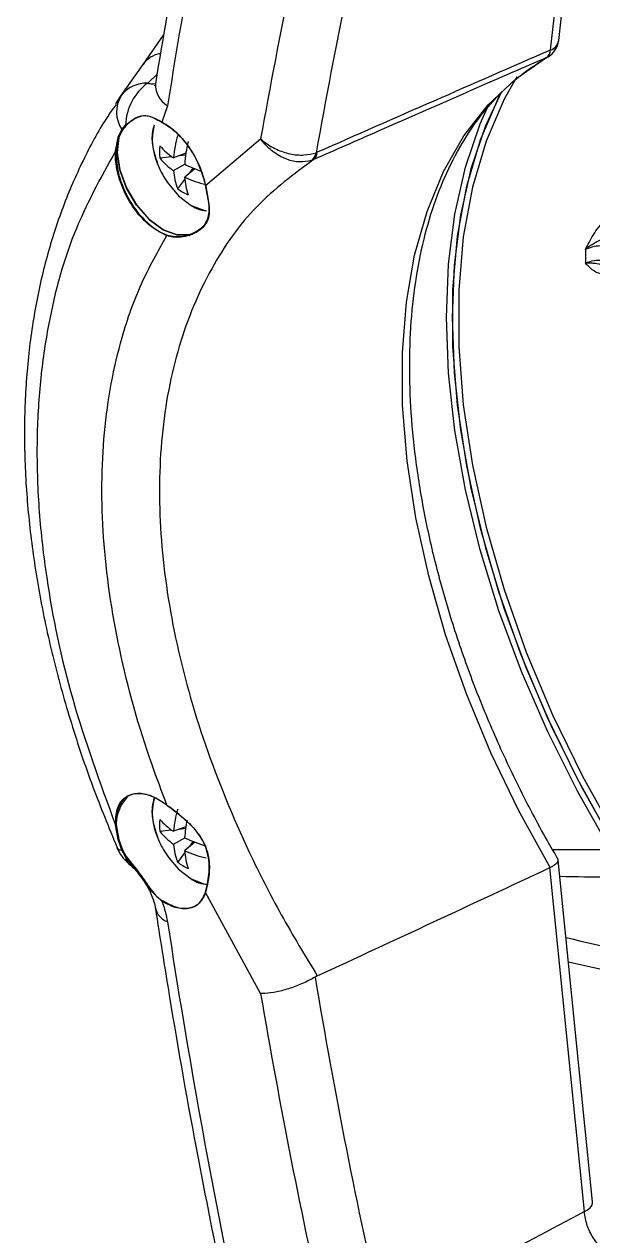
# Model space of a CAD drawing. Extents: x 7 to 113, y 1 to 87.
# Drawn here: x 9.888 to 11.215, y 2.91 to 5.739 of the extents above; entities that cross this region are included whole.
import ezdxf

# ---------------------------------------------------------------- set-up
doc = ezdxf.new("R2010")
doc.units = 0
doc.header["$MEASUREMENT"] = 0
doc.layers.add('OBJECT', color=7, linetype='CONTINUOUS')

msp = doc.modelspace()

# ---------------------------------------------------------------- linework, layer by layer
at = {"layer": 'OBJECT'}
for p, q in [((11.1161, 5.6791), (11.1708, 6.1616)), ((11.1353, 5.701), (11.1868, 6.1563)), ((10.1653, 5.6454), (10.2134, 5.7134)), ((11.107, 5.6615), (11.1104, 5.6632)), ((10.1143, 5.5725), (10.1653, 5.6454)), ((10.1981, 5.623), (10.1762, 5.602)), ((10.1332, 5.5997), (10.1097, 5.5661)), ((10.1021, 5.5532), (10.1143, 5.5725)), ((10.2224, 5.5491), (10.2093, 5.5105)), ((10.1074, 5.4753), (10.1159, 5.4931)), ((10.1174, 5.4926), (10.1089, 5.4749)), ((10.1159, 5.4931), (10.1245, 5.5037)), ((10.1258, 5.503), (10.1174, 5.4926)), ((10.1011, 5.4429), (10.1073, 5.475)), ((10.1088, 5.4746), (10.1026, 5.4429)), ((10.1074, 5.4753), (10.1073, 5.475)), ((10.1088, 5.4746), (10.1089, 5.4749)), ((10.311, 5.363), (10.4397, 5.4719)), ((10.2653, 5.4381), (10.2365, 5.4273)), ((10.2508, 5.4327), (10.2647, 5.4343)), ((10.5691, 5.4392), (10.5716, 5.4402)), ((10.2046, 5.4272), (10.232, 5.4305)), ((10.2365, 5.3974), (10.2625, 5.4124)), ((10.5633, 5.4231), (10.5583, 5.4212)), ((10.2464, 5.3548), (10.2629, 5.3769)), ((10.2862, 5.4019), (10.2625, 5.3824)), ((10.2743, 5.3921), (10.2826, 5.4033)), ((10.3085, 5.3729), (10.3087, 5.3723)), ((10.309, 5.3722), (10.3088, 5.3728)), ((10.309, 5.3722), (10.311, 5.363)), ((10.3159, 5.3395), (10.311, 5.3635)), ((10.311, 5.363), (10.316, 5.3387)), ((10.3156, 5.339), (10.3157, 5.3387)), ((10.3161, 5.3383), (10.316, 5.3387)), ((10.2734, 5.2476), (10.2733, 5.2475)), ((10.2733, 5.246), (10.2734, 5.246)), ((10.1073, 3.8355), (10.1011, 3.8694)), ((10.1026, 3.8695), (10.1088, 3.8358)), ((10.2046, 3.8546), (10.232, 3.8578)), ((10.2653, 3.8654), (10.2365, 3.8547)), ((10.2508, 3.86), (10.2647, 3.8617)), ((10.273, 3.8727), (10.2731, 3.8726)), ((10.2734, 3.873), (10.2733, 3.8731)), ((10.1073, 3.8355), (10.1074, 3.8352)), ((10.1159, 3.811), (10.1074, 3.8352)), ((10.1089, 3.8355), (10.1088, 3.8358)), ((10.1089, 3.8355), (10.1174, 3.8114)), ((10.2365, 3.8247), (10.2625, 3.8397)), ((10.2862, 3.8293), (10.2625, 3.8097)), ((10.2743, 3.8194), (10.2826, 3.8307)), ((10.1245, 3.795), (10.1159, 3.811)), ((10.1174, 3.8114), (10.1258, 3.7957)), ((10.2464, 3.7821), (10.2629, 3.8042)), ((11.1146, 3.7698), (11.1156, 3.7703)), ((11.1951, 2.9665), (11.1146, 3.7698)), ((11.2143, 2.9891), (11.1343, 3.7875)), ((10.3087, 3.7064), (10.3086, 3.706)), ((10.309, 3.7067), (10.3108, 3.7118)), ((10.311, 3.7115), (10.309, 3.7056)), ((10.311, 3.7126), (10.3159, 3.7318)), ((10.316, 3.7309), (10.311, 3.7115)), ((10.4397, 3.4761), (10.311, 3.7115)), ((10.3157, 3.7319), (10.3156, 3.7316)), ((10.316, 3.7309), (10.3161, 3.7312)), ((10.3088, 3.7052), (10.309, 3.7056)), ((10.572, 3.517), (10.5668, 3.5142)), ((11.2144, 2.9884), (11.2143, 2.9891))]:
    msp.add_line(p, q, dxfattribs=at)
at = {"layer": 'OBJECT', "flags": 128}
for points in [[(11.1156, 3.7703), (11.0426, 3.9026), (10.9772, 4.0381), (10.92, 4.1754), (10.8714, 4.3134), (10.8319, 4.4509), (10.8019, 4.5867), (10.7815, 4.7197), (10.771, 4.8486), (10.7704, 4.9724), (10.7798, 5.0899), (10.7991, 5.2002), (10.8281, 5.3023), (10.8665, 5.3953), (10.9141, 5.4784), (10.9704, 5.5509), (11.0349, 5.6121), (11.107, 5.6615)], [(11.0374, 5.6167), (11.0079, 5.5639), (10.9659, 5.4664), (10.934, 5.3589), (10.9127, 5.2425), (10.9019, 5.1182), (10.9019, 4.9871), (10.9127, 4.8504), (10.934, 4.7094), (10.9659, 4.5652), (11.0079, 4.4191), (11.0596, 4.2726), (11.1207, 4.1269), (11.1906, 3.9832), (11.2686, 3.843)], [(11.0016, 5.5816), (10.9644, 5.5018), (10.9305, 5.4018), (10.9061, 5.2932), (10.8914, 5.177), (10.8865, 5.0541), (10.8914, 4.9256), (10.9061, 4.7924), (10.9305, 4.6556), (10.9644, 4.5165), (11.0075, 4.376), (11.0595, 4.2354), (11.1199, 4.0958), (11.1882, 3.9583), (11.2639, 3.8241)], [(11.2573, 3.8362), (11.1788, 3.9773), (11.1085, 4.1218), (11.0471, 4.2684), (10.995, 4.4158), (10.9527, 4.5626), (10.9207, 4.7077), (10.8992, 4.8496), (10.8884, 4.9871), (10.8884, 5.1189), (10.8992, 5.244), (10.9207, 5.361), (10.9527, 5.4691), (10.995, 5.5672), (11.003, 5.5826)], [(11.2556, 3.8128), (11.179, 3.9482), (11.1097, 4.0869), (11.0486, 4.2279), (10.9959, 4.3698), (10.9522, 4.5117), (10.9179, 4.6522), (10.8931, 4.7903), (10.8782, 4.9248), (10.8732, 5.0546), (10.8782, 5.1787), (10.8931, 5.2959), (10.9179, 5.4055), (10.9522, 5.5063), (10.9722, 5.5518)], [(10.1089, 5.4749), (10.1049, 5.4397), (10.111, 5.3991), (10.1267, 5.3569), (10.1503, 5.3172), (10.1797, 5.2836), (10.212, 5.2595), (10.2443, 5.2471), (10.2734, 5.2476)], [(10.2733, 5.2475), (10.2442, 5.2471), (10.212, 5.2595), (10.1797, 5.2836), (10.1503, 5.317), (10.1267, 5.3567), (10.1111, 5.3989), (10.1049, 5.4394), (10.1088, 5.4746)], [(10.1985, 5.4149), (10.2015, 5.4076), (10.2033, 5.4036)], [(10.2253, 5.3655), (10.2481, 5.3388), (10.2777, 5.316)], [(10.3087, 5.3731), (10.3086, 5.373), (10.3086, 5.373), (10.3085, 5.3729), (10.3086, 5.3729), (10.3086, 5.3728), (10.3087, 5.3728), (10.3088, 5.3728)], [(10.311, 5.363), (10.3109, 5.3631), (10.3108, 5.3631), (10.3107, 5.3632), (10.3107, 5.3632), (10.3108, 5.3633), (10.3108, 5.3634), (10.3109, 5.3634), (10.311, 5.3635)], [(10.2777, 5.316), (10.3073, 5.3047), (10.3124, 5.3039)], [(10.1985, 3.8422), (10.2015, 3.835), (10.2033, 3.8309)], [(10.2253, 3.7928), (10.2481, 3.7661), (10.2777, 3.7434)], [(10.2777, 3.7434), (10.3073, 3.732), (10.3124, 3.7313)], [(11.1951, 2.9665), (11.2027, 2.9707), (11.2086, 2.9756), (11.2125, 2.9808), (11.2143, 2.9862), (11.2144, 2.9884)]]:
    msp.add_lwpolyline(points, dxfattribs=at)
at = {"layer": 'OBJECT'}
for centre, radius, start, end in [((11.0856, 5.7066), 0.05, 299.7859, 353.537), ((11.1068, 5.7065), 0.029, 288.7251, 348.9198), ((10.2162, 5.609), 0.0626, 99.8318, 144.4141), ((11.0937, 5.6795), 0.0224, 306.4856, 358.8191), ((10.1736, 5.5275), 0.0745, 88.0369, 142.7981), ((10.2531, 5.4988), 0.1287, 126.734, 177.8203), ((10.2506, 5.5979), 0.0564, 177.6388, 240.0278), ((10.1778, 5.5342), 0.0742, 148.8682, 213.5556), ((10.117, 5.4937), 0.00117, 209.9348, 290.1158), ((10.1256, 5.5042), 0.00116, 202.8771, 281.3284), ((10.3227, 5.47), 0.1358, 165.8071, 203.9457), ((10.2098, 5.5104), 0.000466, 167.2766, 299.5295), ((10.1083, 5.4759), 0.00132, 221.3377, 290.863), ((10.1084, 5.4762), 0.00132, 221.1769, 290.0612), ((10.484, 5.4072), 0.2484, 163.1046, 175.3403), ((10.5747, 5.3914), 0.3129, 166.334, 176.1651), ((10.1019, 5.4443), 0.00161, 242.033, 294.0548), ((10.3439, 5.4412), 0.14, 174.2686, 185.7314), ((10.3212, 5.5567), 0.1546, 221.0265, 236.7738), ((10.5417, 5.4433), 0.0277, 306.8606, 351.4412), ((10.5487, 5.4408), 0.0229, 309.4993, 358.5703), ((10.4045, 5.4944), 0.2208, 204.276, 215.7186), ((10.3152, 5.5135), 0.1403, 217.9559, 235.8746), ((10.3957, 5.6821), 0.3009, 243.7243, 251.257), ((10.3765, 5.4075), 0.1404, 184.1283, 202.0453), ((10.3687, 5.6069), 0.2484, 244.6624, 256.8975), ((10.4169, 5.3911), 0.1547, 183.2293, 198.9752), ((10.3282, 5.4684), 0.14, 234.2715, 245.7338), ((10.3089, 5.3724), 0.00025, 208.0366, 280.6704), ((10.1191, 5.3158), 0.1983, 6.7637, 16.8264), ((10.1192, 5.3158), 0.1981, 6.8721, 16.6603), ((10.3161, 5.339), 0.000486, 119.6909, 182.9693), ((10.3161, 5.3392), 0.000493, 198.8181, 262.9511), ((10.3162, 5.3388), 0.000498, 198.7557, 262.7575), ((10.2225, 5.2458), 0.00135, 124.3888, 185.3961), ((10.2741, 5.2468), 0.00114, 138.2243, 224.5033), ((10.2742, 5.2468), 0.00115, 139.1756, 224.5819), ((12.7642, 5.1972), 1.5667, 179.4233, 180.5767), ((10.1982, 3.8694), 0.0956, 137.2485, 200.7848), ((10.198, 3.8695), 0.0953, 137.217, 200.6617), ((10.3227, 3.8973), 0.1358, 165.8071, 203.9456), ((10.2214, 3.9156), 0.000302, 161.9124, 298.6176), ((10.484, 3.8345), 0.2483, 163.1042, 175.3404), ((10.3439, 3.8686), 0.14, 174.2684, 185.7316), ((10.3212, 3.984), 0.1546, 221.0266, 236.7746), ((10.5676, 3.8195), 0.3058, 168.5315, 176.2207), ((10.1018, 3.8708), 0.00147, 243.2069, 300.5889), ((10.3152, 3.9409), 0.1403, 217.9551, 235.8754), ((10.2613, 3.8847), 0.0167, 314.4182, 315.974), ((10.2818, 3.8646), 0.012, 135.2363, 137.1934), ((10.2668, 3.8793), 0.00914, 313.2595, 316.1124), ((10.1078, 3.8372), 0.00177, 255.897, 305.7709), ((10.1079, 3.8369), 0.00178, 256.1593, 305.3191), ((10.4045, 3.9217), 0.2208, 204.276, 215.7186), ((10.3765, 3.8348), 0.1404, 184.1279, 202.0458), ((10.4004, 4.1206), 0.3129, 243.8367, 253.6678), ((10.196, 3.8563), 0.1, 203.1474, 230.057), ((10.115, 3.8239), 0.0129, 212.2322, 274.1945), ((10.116, 3.8134), 0.00245, 269.5512, 304.9574), ((10.1241, 3.7973), 0.00238, 280.8197, 317.0187), ((10.1465, 3.796), 0.022, 182.709, 228.4857), ((10.3687, 4.0342), 0.2483, 244.6616, 256.8984), ((10.4169, 3.8184), 0.1547, 183.2289, 198.9756), ((10.3281, 3.8957), 0.1399, 234.268, 245.7374), ((10.3093, 3.7061), 0.000655, 120.3973, 157.7259), ((10.3095, 3.7061), 0.000771, 161.3122, 228.8064), ((10.2256, 3.7431), 0.091, 336.1483, 353.0819), ((10.2255, 3.7431), 0.0911, 336.4399, 352.8878), ((10.3114, 3.712), 0.000668, 122.3933, 233.869), ((10.3162, 3.7315), 0.000615, 173.8507, 249.7711), ((10.3162, 3.7317), 0.000482, 114.0039, 162.6877), ((10.3163, 3.7318), 0.000615, 174.4035, 250.0942), ((10.2109, 3.6915), 0.00159, 122.8555, 176.7935), ((10.3093, 3.7058), 0.000778, 161.0755, 228.4144), ((10.2366, 3.6849), 0.0436, 193.1485, 251.0629)]:
    msp.add_arc(centre, radius, start, end, dxfattribs=at)
for centre, major_axis, ratio, start_param, end_param in [((20.8735, 12.6023), (8.6782, 15.0549), 0.435892, 2.22419, 2.288638), ((24.0988, 10.7404), (11.7585, 13.1395), 0.561291, 2.348868, 2.402736), ((24.1598, 10.6853), (11.7075, 13.0528), 0.561109, 2.349484, 2.404274), ((11.0955, 4.924), (10.7401, 4.7129), 0.058267, 1.543316, 1.594013), ((10.916, 4.5905), (10.5578, 4.9562), 0.070939, 4.646524, 4.6979), ((13.0598, 5.1966), (3.5048, 0.8364), 0.337357, 4.053846, 4.131752), ((20.8735, 12.6023), (5.5041, 16.751), 0.560269, 2.306716, 2.371164), ((15.4648, 5.7019), (5.4469, 1.2998), 0.337357, 3.722623, 3.804527), ((24.1598, 10.7051), (8.654, 14.9534), 0.719689, 2.425419, 2.481145), ((24.0988, 10.7404), (8.7039, 15.04), 0.71887, 2.42727, 2.481138), ((-18.5117, -9.1601), (41.2178, 19.304), 0.050051, 5.477163, 5.493517)]:
    msp.add_ellipse(centre, major_axis=major_axis, ratio=ratio, start_param=start_param, end_param=end_param, dxfattribs=at)
for points, knots in [([(10.4104, 6.5691), (10.4776, 6.5809), (10.6121, 6.6045), (10.8262, 6.5985), (11.0457, 6.5621), (11.2685, 6.491), (11.4912, 6.3879), (11.7102, 6.2544), (11.9224, 6.0914), (12.1258, 5.9028), (12.3056, 5.7045), (12.463, 5.505), (12.5524, 5.3728), (12.5971, 5.3067)], [0, 0, 0, 0, 0.0947289, 0.1897538, 0.2844742, 0.3792526, 0.4743386, 0.5691143, 0.6628629, 0.7569108, 0.8506657, 0.9253324, 1, 1, 1, 1]), ([(10.3596, 6.5041), (10.3462, 6.4375), (10.3074, 6.2445), (10.251, 5.9424), (10.2124, 5.7097), (10.1942, 5.6003)], [0, 0, 0, 0, 0.217961, 0.63241, 1, 1, 1, 1]), ([(12.497, 5.2365), (12.4426, 5.3168), (12.3337, 5.4777), (12.1535, 5.6961), (11.963, 5.8941), (11.7623, 6.0664), (11.5546, 6.212), (11.3432, 6.3284), (11.1306, 6.4131), (10.92, 6.4673), (10.7248, 6.4887), (10.5464, 6.4847), (10.4405, 6.4644), (10.3875, 6.4543)], [0, 0, 0, 0, 0.0941084, 0.1885081, 0.2826058, 0.3767764, 0.4712531, 0.5654204, 0.6584643, 0.7518055, 0.8448573, 0.9224279, 1, 1, 1, 1]), ([(10.6884, 6.3065), (10.7366, 6.3045), (10.833, 6.3005), (10.983, 6.2733), (11.136, 6.23), (11.2896, 6.1694), (11.4412, 6.0931), (11.5912, 6.0013), (11.7399, 5.8934), (11.893, 5.7637), (12.0486, 5.6122), (12.1503, 5.493), (12.2014, 5.4331)], [0, 0, 0, 0, 0.095398, 0.1907956, 0.2889546, 0.3871132, 0.4825164, 0.5779195, 0.6761073, 0.7742954, 0.8866037, 1, 1, 1, 1]), ([(10.7575, 6.2346), (10.7782, 6.2346), (10.8374, 6.2346), (10.9383, 6.2218), (11.059, 6.1972), (11.1812, 6.1604), (11.3036, 6.1124), (11.4253, 6.0534), (11.546, 5.9837), (11.6655, 5.9037), (11.7834, 5.8134), (11.8993, 5.7133), (12.0123, 5.6036), (12.1108, 5.4987), (12.1697, 5.4273), (12.1936, 5.3983)], [0, 0, 0, 0, 0.044901, 0.127873, 0.210549, 0.292984, 0.3752, 0.456609, 0.537595, 0.618668, 0.699864, 0.781207, 0.862702, 0.944336, 1, 1, 1, 1]), ([(11.107, 5.6615), (11.0808, 5.6501), (10.9497, 5.5928), (10.7685, 5.5134), (10.6135, 5.4452), (10.5633, 5.4231)], [0, 0, 0, 0, 0.144675, 0.723377, 1, 1, 1, 1]), ([(11.134, 3.7891), (11.1254, 3.8039), (11.0929, 3.8597), (11.0411, 3.9588), (10.9816, 4.0866), (10.9294, 4.2159), (10.8849, 4.3455), (10.8484, 4.4744), (10.8201, 4.6015), (10.8003, 4.7259), (10.789, 4.8466), (10.7863, 4.9626), (10.7922, 5.073), (10.8065, 5.1771), (10.829, 5.2739), (10.8596, 5.3629), (10.8978, 5.4434), (10.9434, 5.515), (10.9963, 5.5771), (11.052, 5.6268), (11.0923, 5.6519), (11.1104, 5.6632)], [0, 0, 0, 0, 0.019886, 0.074866, 0.129851, 0.18482, 0.239767, 0.294684, 0.349565, 0.404404, 0.459198, 0.513946, 0.568657, 0.623349, 0.678044, 0.732792, 0.787672, 0.842793, 0.89828, 0.954239, 1, 1, 1, 1]), ([(10.1762, 5.602), (10.1775, 5.6014), (10.1837, 5.599), (10.1895, 5.5999), (10.1941, 5.6006)], [0, 0, 0, 0, 0.221639, 1, 1, 1, 1]), ([(10.1942, 5.6003), (10.1942, 5.6002), (10.1939, 5.5966), (10.1924, 5.5947), (10.1933, 5.5959), (10.1934, 5.5961)], [0, 0, 0, 0, 0.021162, 0.881994, 1, 1, 1, 1]), ([(10.1026, 5.5519), (10.0965, 5.5435), (10.0685, 5.505), (10.0272, 5.4277), (9.9795, 5.3205), (9.9417, 5.205), (9.9134, 5.0829), (9.8953, 4.9551), (9.8874, 4.8227), (9.8896, 4.6861), (9.9018, 4.5456), (9.9238, 4.4016), (9.9554, 4.2551), (9.9967, 4.1071), (10.0457, 3.9607), (10.0853, 3.8643), (10.1046, 3.8172)], [0, 0, 0, 0, 0.020814, 0.095124, 0.16998, 0.245233, 0.32071, 0.396205, 0.471354, 0.546427, 0.622074, 0.698098, 0.774374, 0.850763, 0.927114, 1, 1, 1, 1]), ([(10.1245, 5.5037), (10.1351, 5.512), (10.1538, 5.5266), (10.1789, 5.5268), (10.1948, 5.5181), (10.2073, 5.5116), (10.2093, 5.5105)], [0, 0, 0, 0, 0.353797, 0.623722, 0.940059, 1, 1, 1, 1]), ([(10.21, 5.5101), (10.1998, 5.5157), (10.1806, 5.5262), (10.1578, 5.5254), (10.1368, 5.5132), (10.1278, 5.5049), (10.1258, 5.503)], [0, 0, 0, 0, 0.352536, 0.661543, 0.924398, 1, 1, 1, 1]), ([(10.1911, 5.5032), (10.1893, 5.4968), (10.1848, 5.4804), (10.1872, 5.4497), (10.1951, 5.4262), (10.1989, 5.415)], [0, 0, 0, 0, 0.252427, 0.644871, 1, 1, 1, 1]), ([(10.2093, 5.5105), (10.2213, 5.5029), (10.2453, 5.4875), (10.2769, 5.4485), (10.2983, 5.4085), (10.3059, 5.3827), (10.3088, 5.3728)], [0, 0, 0, 0, 0.275398, 0.550788, 0.82642, 1, 1, 1, 1]), ([(10.3088, 5.3732), (10.3038, 5.389), (10.2937, 5.4207), (10.266, 5.4639), (10.2367, 5.4941), (10.2174, 5.5056), (10.21, 5.5101)], [0, 0, 0, 0, 0.276327, 0.552666, 0.828652, 1, 1, 1, 1]), ([(10.4397, 5.4719), (10.4398, 5.4718), (10.4425, 5.4693), (10.4533, 5.4599), (10.4757, 5.4462), (10.5081, 5.4355), (10.5411, 5.4322), (10.5598, 5.4369), (10.5691, 5.4392)], [0, 0, 0, 0, 0.003161, 0.081419, 0.314069, 0.543809, 0.771874, 1, 1, 1, 1]), ([(10.5583, 5.4212), (10.5493, 5.4193), (10.5312, 5.4155), (10.5003, 5.4225), (10.4709, 5.4382), (10.4512, 5.4565), (10.4421, 5.4686), (10.4398, 5.4718), (10.4397, 5.4719)], [0, 0, 0, 0, 0.22823, 0.4564, 0.686137, 0.918665, 0.996838, 1, 1, 1, 1]), ([(10.1011, 5.4429), (10.0665, 5.3806), (9.9963, 5.2544), (9.9454, 5.0605), (9.9224, 4.8893), (9.9159, 4.7485), (9.9212, 4.601), (9.9433, 4.407), (9.994, 4.1624), (10.0651, 3.9679), (10.1011, 3.8694)], [0, 0, 0, 0, 0.1583078, 0.3203927, 0.4074998, 0.494607, 0.5842284, 0.6738497, 0.8349381, 1, 1, 1, 1]), ([(10.2211, 5.2456), (10.2091, 5.2515), (10.1849, 5.2631), (10.1509, 5.2979), (10.1233, 5.341), (10.1053, 5.3888), (10.1005, 5.4232), (10.1011, 5.4402), (10.1011, 5.4429)], [0, 0, 0, 0, 0.192554, 0.385108, 0.577706, 0.770473, 0.963486, 1, 1, 1, 1]), ([(10.1026, 5.4429), (10.103, 5.428), (10.104, 5.3984), (10.1206, 5.3502), (10.1463, 5.306), (10.1792, 5.2703), (10.2056, 5.2531), (10.2196, 5.2477), (10.2217, 5.2469)], [0, 0, 0, 0, 0.193231, 0.386467, 0.579539, 0.772364, 0.965005, 1, 1, 1, 1]), ([(10.5633, 5.4231), (10.5173, 5.389), (10.4252, 5.3207), (10.3194, 5.1717), (10.2439, 4.9913), (10.2035, 4.7818), (10.2012, 4.5514), (10.2352, 4.3077), (10.3056, 4.0566), (10.3946, 3.8391), (10.4861, 3.659), (10.5433, 3.5643), (10.572, 3.517)], [0, 0, 0, 0, 0.106943, 0.213881, 0.324028, 0.434172, 0.543513, 0.652855, 0.761837, 0.870824, 0.935412, 1, 1, 1, 1]), ([(10.2734, 5.2476), (10.2847, 5.253), (10.307, 5.2636), (10.3205, 5.291), (10.32, 5.3162), (10.317, 5.3335), (10.316, 5.3391)], [0, 0, 0, 0, 0.307575, 0.605515, 0.870212, 1, 1, 1, 1]), ([(10.3161, 5.3383), (10.3183, 5.3252), (10.3227, 5.2989), (10.3132, 5.2705), (10.2923, 5.2532), (10.2776, 5.2476), (10.2734, 5.246)], [0, 0, 0, 0, 0.309279, 0.616002, 0.891249, 1, 1, 1, 1]), ([(10.2788, 5.3151), (10.2842, 5.3122), (10.2954, 5.306), (10.3066, 5.3048), (10.3123, 5.3042)], [0, 0, 0, 0, 0.484576, 1, 1, 1, 1]), ([(11.1976, 5.213), (11.1976, 5.2131), (11.2004, 5.2186), (11.2093, 5.2365), (11.224, 5.2609), (11.2447, 5.2836), (11.2572, 5.2912), (11.2635, 5.2951)], [0, 0, 0, 0, 0.002801, 0.172014, 0.557121, 0.77845, 1, 1, 1, 1]), ([(10.2211, 3.9157), (10.2093, 3.9471), (10.1633, 4.0687), (10.1049, 4.2805), (10.0666, 4.5427), (10.069, 4.789), (10.1053, 4.9848), (10.1589, 5.1359), (10.2004, 5.2091), (10.2211, 5.2456)], [0, 0, 0, 0, 0.062217, 0.241055, 0.419891, 0.59818, 0.776471, 0.888235, 1, 1, 1, 1]), ([(10.2733, 5.246), (10.2603, 5.2431), (10.2426, 5.2392), (10.2257, 5.2443), (10.2211, 5.2456)], [0, 0, 0, 0, 0.729925, 1, 1, 1, 1]), ([(10.2217, 5.2469), (10.2344, 5.2445), (10.2519, 5.2412), (10.2687, 5.2462), (10.2733, 5.2475)], [0, 0, 0, 0, 0.730795, 1, 1, 1, 1]), ([(11.2831, 5.2563), (11.2785, 5.2548), (11.2685, 5.2514), (11.2457, 5.2411), (11.224, 5.2316), (11.2062, 5.22), (11.2004, 5.2155), (11.1976, 5.2131), (11.1976, 5.213)], [0, 0, 0, 0, 0.152595, 0.335214, 0.766582, 0.880805, 0.996724, 1, 1, 1, 1]), ([(11.2786, 5.2124), (11.2733, 5.2148), (11.2628, 5.2197), (11.2428, 5.2225), (11.2224, 5.2214), (11.2071, 5.2175), (11.1997, 5.214), (11.1976, 5.213)], [0, 0, 0, 0, 0.2274708, 0.4548545, 0.6822369, 0.909583, 1, 1, 1, 1]), ([(11.1976, 5.1814), (11.1997, 5.1823), (11.2071, 5.1854), (11.2224, 5.1887), (11.2428, 5.189), (11.2628, 5.1855), (11.2733, 5.1805), (11.2786, 5.1779)], [0, 0, 0, 0, 0.090606, 0.317989, 0.545362, 0.772689, 1, 1, 1, 1]), ([(11.1976, 5.1814), (11.1976, 5.1815), (11.2004, 5.1817), (11.2062, 5.182), (11.224, 5.1815), (11.2416, 5.1765), (11.2558, 5.1742), (11.2572, 5.174)], [0, 0, 0, 0, 0.004609, 0.167679, 0.328362, 0.935193, 1, 1, 1, 1]), ([(11.2635, 5.1603), (11.2572, 5.1582), (11.2447, 5.1539), (11.224, 5.1575), (11.2093, 5.1688), (11.2004, 5.1784), (11.1976, 5.1814), (11.1976, 5.1814)], [0, 0, 0, 0, 0.2215503, 0.4428786, 0.8279855, 0.9972015, 1, 1, 1, 1]), ([(10.1011, 3.8694), (10.1016, 3.8823), (10.1026, 3.908), (10.1193, 3.9334), (10.1452, 3.9453), (10.1784, 3.9414), (10.2049, 3.9279), (10.219, 3.9173), (10.2211, 3.9157)], [0, 0, 0, 0, 0.19324, 0.386487, 0.579566, 0.772391, 0.965025, 1, 1, 1, 1]), ([(10.2217, 3.9154), (10.2097, 3.9234), (10.1858, 3.9392), (10.1519, 3.9451), (10.1246, 3.9364), (10.1067, 3.9132), (10.1019, 3.8877), (10.1025, 3.872), (10.1026, 3.8695)], [0, 0, 0, 0, 0.192566, 0.38513, 0.577737, 0.770506, 0.963514, 1, 1, 1, 1]), ([(10.1916, 3.933), (10.1896, 3.9258), (10.1849, 3.9087), (10.1872, 3.8771), (10.1951, 3.8535), (10.1989, 3.8424)], [0, 0, 0, 0, 0.275271, 0.655719, 1, 1, 1, 1]), ([(10.2211, 3.9157), (10.2341, 3.9061), (10.2518, 3.893), (10.2688, 3.8772), (10.2733, 3.8731)], [0, 0, 0, 0, 0.7368921, 1, 1, 1, 1]), ([(10.2733, 3.873), (10.2605, 3.8842), (10.2429, 3.8994), (10.2262, 3.912), (10.2217, 3.9154)], [0, 0, 0, 0, 0.728741, 1, 1, 1, 1]), ([(10.2734, 3.873), (10.2849, 3.8603), (10.3073, 3.8356), (10.3209, 3.7904), (10.3203, 3.7548), (10.3172, 3.7372), (10.3161, 3.7312)], [0, 0, 0, 0, 0.308984, 0.604097, 0.866163, 1, 1, 1, 1]), ([(10.316, 3.7322), (10.3181, 3.7464), (10.3223, 3.7748), (10.3128, 3.8221), (10.2921, 3.8537), (10.2775, 3.8687), (10.2734, 3.8729)], [0, 0, 0, 0, 0.306652, 0.614033, 0.892132, 1, 1, 1, 1]), ([(10.2093, 3.6916), (10.1988, 3.7012), (10.1807, 3.7178), (10.1595, 3.7525), (10.1386, 3.7758), (10.1281, 3.7902), (10.1245, 3.795)], [0, 0, 0, 0, 0.356929, 0.612991, 0.870168, 1, 1, 1, 1]), ([(10.1258, 3.7957), (10.1363, 3.783), (10.1549, 3.7603), (10.1799, 3.724), (10.1957, 3.7025), (10.208, 3.6942), (10.21, 3.6929)], [0, 0, 0, 0, 0.350739, 0.62487, 0.939556, 1, 1, 1, 1]), ([(11.1206, 3.8124), (11.1529, 3.8122), (11.1978, 3.8119), (11.243, 3.8126), (11.2556, 3.8128)], [0, 0, 0, 0, 0.7202375, 1, 1, 1, 1]), ([(10.1318, 3.7795), (10.1375, 3.7745), (10.1471, 3.7661), (10.1561, 3.7538), (10.1597, 3.7489)], [0, 0, 0, 0, 0.599956, 1, 1, 1, 1]), ([(11.1156, 3.7703), (11.1195, 3.7725), (11.1271, 3.7769), (11.1332, 3.783), (11.1353, 3.7871), (11.1337, 3.7885), (11.1334, 3.7888)], [0, 0, 0, 0, 0.302992, 0.605802, 0.913954, 1, 1, 1, 1]), ([(10.1597, 3.7489), (10.162, 3.746), (10.1707, 3.7351), (10.1819, 3.7138), (10.1912, 3.6902), (10.1931, 3.6795), (10.1939, 3.6748)], [0, 0, 0, 0, 0.119952, 0.458042, 0.759913, 1, 1, 1, 1]), ([(10.2788, 3.7425), (10.2842, 3.7395), (10.2967, 3.7327), (10.3092, 3.7315), (10.3163, 3.7308)], [0, 0, 0, 0, 0.433379, 1, 1, 1, 1]), ([(10.21, 3.6929), (10.222, 3.6866), (10.2458, 3.6742), (10.2771, 3.6742), (10.2984, 3.6862), (10.3059, 3.7007), (10.3088, 3.7063)], [0, 0, 0, 0, 0.275405, 0.550801, 0.826444, 1, 1, 1, 1]), ([(10.3088, 3.7052), (10.3037, 3.6966), (10.2935, 3.6793), (10.2656, 3.6714), (10.2362, 3.6765), (10.2168, 3.6874), (10.2093, 3.6916)], [0, 0, 0, 0, 0.276322, 0.552658, 0.828642, 1, 1, 1, 1]), ([(10.2093, 3.6916), (10.2094, 3.6915), (10.2156, 3.6752), (10.219, 3.6593), (10.2224, 3.6436)], [0, 0, 0, 0, 0.0080191, 1, 1, 1, 1]), ([(10.1941, 3.6746), (10.2048, 3.6069), (10.2357, 3.4107), (10.2897, 3.1046), (10.3373, 2.8702), (10.3597, 2.76)], [0, 0, 0, 0, 0.2182226, 0.6325864, 1, 1, 1, 1]), ([(11.1581, 3.5498), (11.2138, 3.5372), (11.3191, 3.5133), (11.4274, 3.4966), (11.4785, 3.4887)], [0, 0, 0, 0, 0.529285, 1, 1, 1, 1]), ([(10.5668, 3.5142), (10.5577, 3.5093), (10.5396, 3.4995), (10.508, 3.4874), (10.4768, 3.4789), (10.4542, 3.4759), (10.443, 3.4759), (10.4399, 3.4761), (10.4397, 3.4761)], [0, 0, 0, 0, 0.21898, 0.437723, 0.66271, 0.898747, 0.996503, 1, 1, 1, 1]), ([(11.2369, 2.8786), (11.2297, 2.8869), (11.2154, 2.9036), (11.2001, 2.9351), (11.1968, 2.9558), (11.1951, 2.9665)], [0, 0, 0, 0, 0.326673, 0.652869, 1, 1, 1, 1])]:
    msp.add_open_spline(points, degree=3, knots=knots, dxfattribs=at)

doc.saveas('drawing.dxf')
